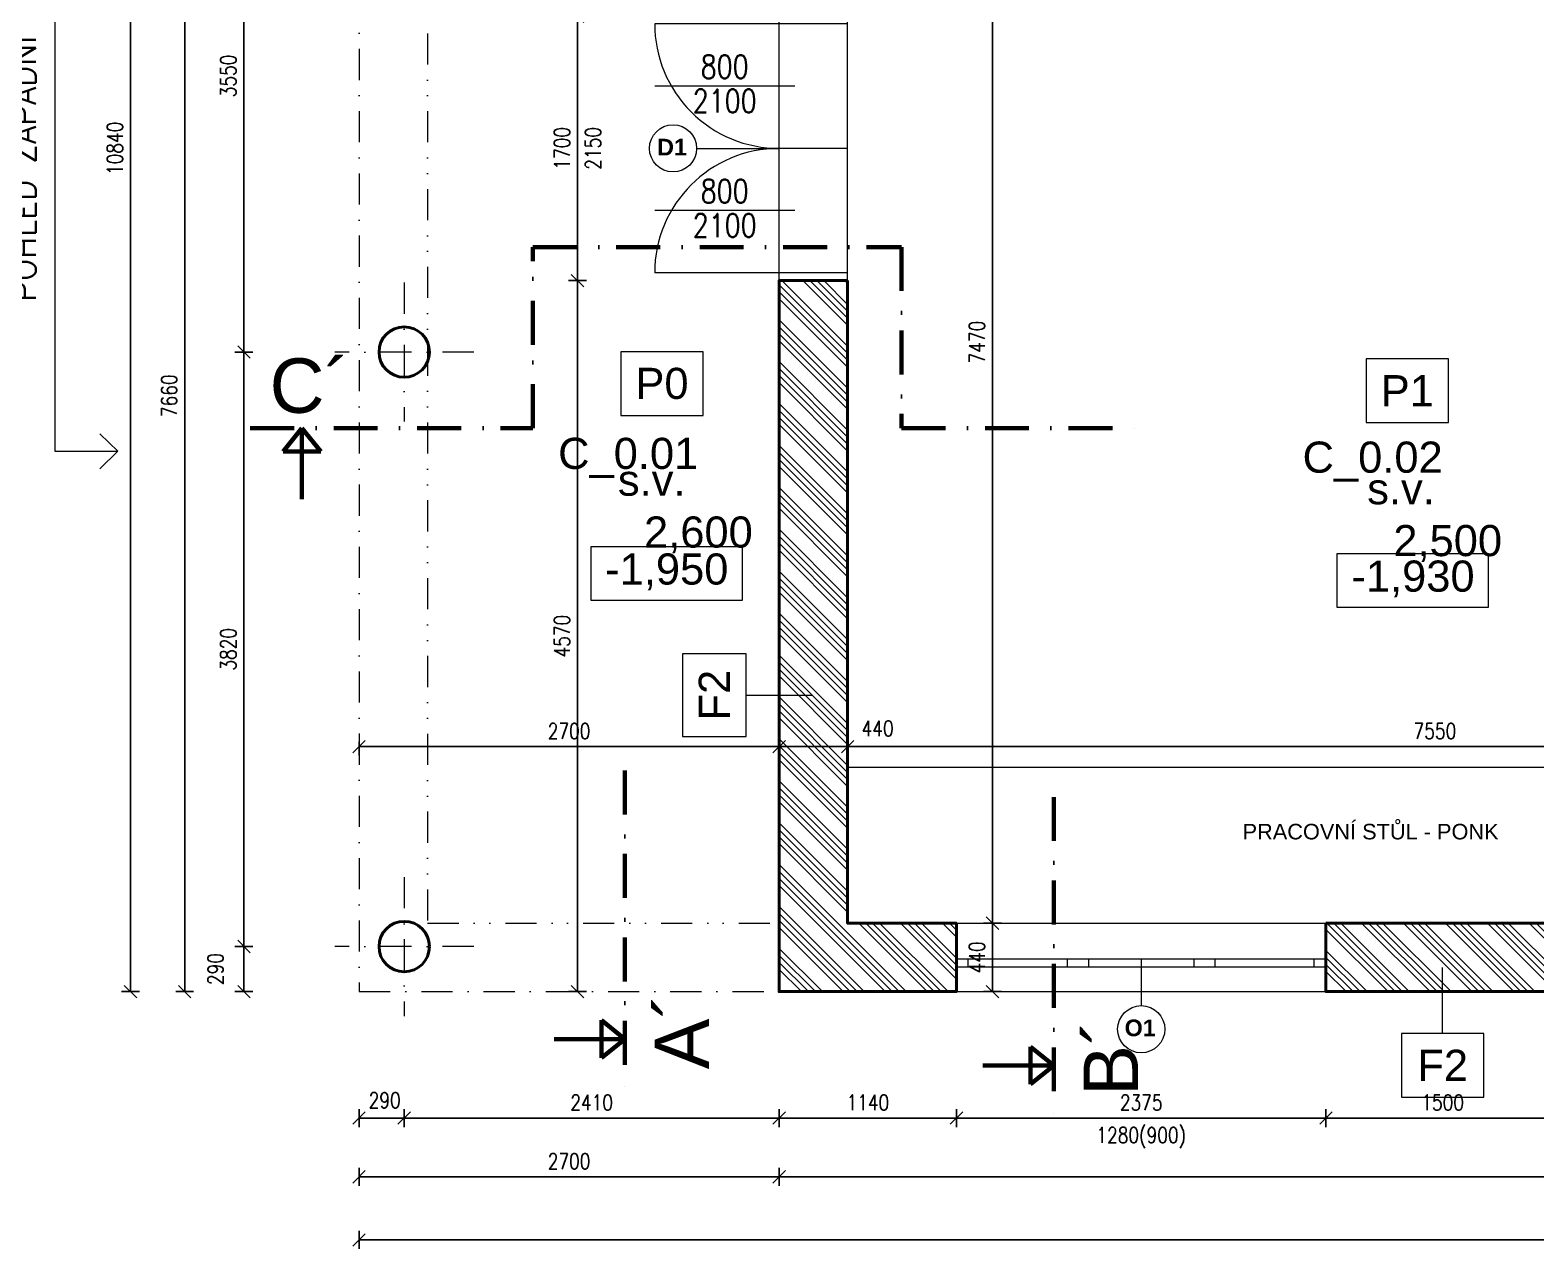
# Model space of a CAD drawing. Header units: millimetres. Extents: x 89194 to 559352, y -753138 to -204019.
# Drawn here: x 331744 to 341423, y -342243 to -334410 of the extents above; entities that cross this region are included whole.
import ezdxf
from ezdxf.enums import TextEntityAlignment as Align

# ---------------------------------------------------------------- set-up
doc = ezdxf.new("R2010")
doc.units = ezdxf.units.MM
doc.header["$LTSCALE"] = 400
doc.header["$PDMODE"] = 3
for name, pattern in [('DASHDOT', [1, 0.5, -0.25, 0, -0.25]), ('DIVIDE', [1.25, 0.5, -0.25, 0, -0.25, 0, -0.25]), ('Čerchovaná', [1340.555525, 705.555534, -352.777767, 0, -282.222223])]:
    doc.linetypes.add(name, pattern=pattern)
for name, color, linetype, lineweight in [('01_TP_Kóty otvorů', 7, 'Continuous', 15), ('RG_dveře', 3, 'Continuous', 9), ('RG_koty', 7, 'Continuous', 9), ('RG_nábytek', 32, 'Continuous', 9), ('RG_okna', 3, 'Continuous', 9), ('RG_popis okna', 131, 'Continuous', 9), ('RG_popisy', 11, 'Continuous', 9), ('RG_skladby konstrukcí', 5, 'Continuous', 9), ('RG_velmi tlustá', 5, 'Continuous', 70), ('RG_zdivo nové', 1, 'Continuous', 50), ('RG_čerch 1', 6, 'DASHDOT', 9), ('RG_čerch 2', 6, 'DIVIDE', 9), ('RG_šrafy', 253, 'Continuous', 9)]:
    doc.layers.add(name, color=color, linetype=linetype, lineweight=lineweight)
doc.styles.add('Arial 100', font='Arial.ttf', dxfattribs={"height": 100})
doc.styles.add('Arial 200', font='Arial.ttf', dxfattribs={"height": 200})
doc.styles.add('Arial 250', font='Arial Bold.ttf', dxfattribs={"height": 250})
doc.styles.add('GENERATED_STYLE_3', font='Arial.ttf')
doc.styles.add('Koty', font='romans.shx', dxfattribs={"width": 0.8})
doc.styles.get("Standard").update_dxf_attribs({"font": 'romans.shx', "height": 100})
doc.dimstyles.new('RG_50_vnitřní', dxfattribs={"dimscale": 50, "dimtxt": 2, "dimasz": 1.6, "dimexe": 1.15, "dimexo": 0, "dimgap": 1, "dimtad": 1, "dimdec": 0, "dimrnd": 5, "dimzin": 0, "dimdsep": 46, "dimtxsty": 'Koty', "dimblk1": 'OBLIQUE', "dimblk2": 'OBLIQUE', "dimsah": 1, "dimcen": 0.09, "dimclrd": 256, "dimclre": 256, "dimclrt": 2, "dimazin": 0, "dimtfac": 1, "dimtdec": 0, "dimtmove": 2, "dimatfit": 3, "dimfxl": 1.15, "dimfxlon": 1, "dimtolj": 1, "dimtzin": 0, "dimarcsym": 0})

# ---------------------------------------------------------------- blocks, each defined once
blk = doc.blocks.new('*U125')
for p, q in [((0, 440), (-50, 440)), ((800, 440), (0, 440)), ((0, 440), (0, 0)), ((850, 440), (800, 440)), ((800, 440), (800, 0)), ((0, 0), (-50, 0)), ((800, 0), (0, 0)), ((0, 0), (0, -800)), ((850, 0), (800, 0))]:
    blk.add_line(p, q)
blk.add_arc((0, 0), 800, 270, 0)
at = {"layer": '01_TP_Kóty otvorů'}
blk.add_line((400, 100), (400, -800), dxfattribs=at)
at = {"layer": '01_TP_Kóty otvorů', "insert": (400, -350), "char_height": 150, "attachment_point": 5, "rotation": 90, "style": 'Koty'}
blk.add_mtext('800\\P ', dxfattribs=at)
at = {"layer": '01_TP_Kóty otvorů', "style": 'Koty', "width": 0.8}
blk.add_attdef('VYS_DVR', text='', height=150, rotation=90, dxfattribs=at).set_placement((420, -350), align=Align.TOP_CENTER)
blk = doc.blocks.new('*U124')
for p, q in [((0, 440), (-50, 440)), ((800, 440), (0, 440)), ((0, 440), (0, 0)), ((850, 440), (800, 440)), ((800, 440), (800, 0)), ((0, 0), (-50, 0)), ((800, 0), (0, 0)), ((850, 0), (800, 0)), ((800, 0), (800, -800))]:
    blk.add_line(p, q)
blk.add_arc((800, 0), 800, 180, 270)
at = {"layer": '01_TP_Kóty otvorů'}
blk.add_line((400, 100), (400, -800), dxfattribs=at)
at = {"layer": '01_TP_Kóty otvorů', "insert": (400, -350), "char_height": 150, "attachment_point": 5, "rotation": 90, "style": 'Koty'}
blk.add_mtext('800\\P ', dxfattribs=at)
at = {"layer": '01_TP_Kóty otvorů', "style": 'Koty', "width": 0.8}
blk.add_attdef('VYS_DVR', text='', height=150, rotation=90, dxfattribs=at).set_placement((420, -350), align=Align.TOP_CENTER)
blk = doc.blocks.new('okno_2375')
at = {"layer": 'RG_okna'}
for points in [[(437181.1, -409465), (439556.1, -409465)], [(437181.1, -409695), (439556.1, -409695)], [(437256.1, -409745), (437256.1, -409695)], [(437894.1, -409745), (437894.1, -409695)], [(438030.1, -409695), (438030.1, -409745)], [(438707.1, -409695), (438707.1, -409745)], [(438843.1, -409745), (438843.1, -409695)], [(439481.1, -409745), (439481.1, -409695)], [(437181.1, -409745), (439556.1, -409745)], [(437181.1, -409905), (439556.1, -409905)]]:
    blk.add_lwpolyline(points, dxfattribs=at)
blk = doc.blocks.new('sloup_324_8')
at = {"layer": 'RG_zdivo nové'}
blk.add_circle((334667.7, -339612.2), 162, dxfattribs=at)
at = {"layer": 'RG_čerch 1'}
for points in [[(334667.7, -339165.7), (334667.7, -340058.7)], [(335114.2, -339612.2), (334221.3, -339612.2)]]:
    blk.add_lwpolyline(points, dxfattribs=at)
blk = doc.blocks.new('_Oblique')
at = {"color": 0, "linetype": 'ByBlock', "lineweight": -2}
blk.add_line((-0.5, -0.5), (0.5, 0.5), dxfattribs=at)
blk = doc.blocks.new('*D220')
at = {"layer": 'Defpoints', "color": 0, "transparency": 16777216}
for p in [(333858.3, -340590.2), (334148.3, -340590.2), (334148.3, -341402.8)]:
    blk.add_point(p, dxfattribs=at)
at = {"layer": 'RG_koty', "lineweight": -2, "transparency": 16777216}
for p, q in [((333858.3, -341345.3), (333858.3, -341460.3)), ((334148.3, -341345.3), (334148.3, -341460.3)), ((333858.3, -341402.8), (334148.3, -341402.8))]:
    blk.add_line(p, q, dxfattribs=at)
at = {"layer": 'RG_koty', "lineweight": -2, "transparency": 16777216, "xscale": 80, "yscale": 80, "zscale": 80, "rotation": 180}
blk.add_blockref('_Oblique', (333858.3, -341402.8), dxfattribs=at)
at = {"layer": 'RG_koty', "lineweight": -2, "transparency": 16777216, "xscale": 80, "yscale": 80, "zscale": 80}
blk.add_blockref('_Oblique', (334148.3, -341402.8), dxfattribs=at)
at = {"layer": 'RG_koty', "color": 2, "transparency": 16777216, "insert": (334023, -341288), "char_height": 100, "attachment_point": 5, "style": 'Koty'}
blk.add_mtext('\\A1;290', dxfattribs=at)
blk = doc.blocks.new('*D221')
at = {"layer": 'Defpoints', "color": 0, "transparency": 16777216}
for p in [(334148.3, -340590.2), (336558.3, -340590.2), (336558.3, -341402.8)]:
    blk.add_point(p, dxfattribs=at)
at = {"layer": 'RG_koty', "lineweight": -2, "transparency": 16777216}
for p, q in [((334148.3, -341345.3), (334148.3, -341460.3)), ((336558.3, -341345.3), (336558.3, -341460.3)), ((334148.3, -341402.8), (336558.3, -341402.8))]:
    blk.add_line(p, q, dxfattribs=at)
at = {"layer": 'RG_koty', "lineweight": -2, "transparency": 16777216, "xscale": 80, "yscale": 80, "zscale": 80, "rotation": 180}
blk.add_blockref('_Oblique', (334148.3, -341402.8), dxfattribs=at)
at = {"layer": 'RG_koty', "lineweight": -2, "transparency": 16777216, "xscale": 80, "yscale": 80, "zscale": 80}
blk.add_blockref('_Oblique', (336558.3, -341402.8), dxfattribs=at)
at = {"layer": 'RG_koty', "color": 2, "transparency": 16777216, "insert": (335353.3, -341302.8), "char_height": 100, "attachment_point": 5, "style": 'Koty'}
blk.add_mtext('\\A1;2410', dxfattribs=at)
blk = doc.blocks.new('*D222')
at = {"layer": 'Defpoints', "color": 0, "transparency": 16777216}
for p in [(336558.3, -340590.2), (337698.3, -340590.2), (337698.3, -341402.8)]:
    blk.add_point(p, dxfattribs=at)
at = {"layer": 'RG_koty', "lineweight": -2, "transparency": 16777216}
for p, q in [((336558.3, -341345.3), (336558.3, -341460.3)), ((337698.3, -341345.3), (337698.3, -341460.3)), ((336558.3, -341402.8), (337698.3, -341402.8))]:
    blk.add_line(p, q, dxfattribs=at)
at = {"layer": 'RG_koty', "lineweight": -2, "transparency": 16777216, "xscale": 80, "yscale": 80, "zscale": 80, "rotation": 180}
blk.add_blockref('_Oblique', (336558.3, -341402.8), dxfattribs=at)
at = {"layer": 'RG_koty', "lineweight": -2, "transparency": 16777216, "xscale": 80, "yscale": 80, "zscale": 80}
blk.add_blockref('_Oblique', (337698.3, -341402.8), dxfattribs=at)
at = {"layer": 'RG_koty', "color": 2, "transparency": 16777216, "insert": (337128.3, -341302.8), "char_height": 100, "attachment_point": 5, "style": 'Koty'}
blk.add_mtext('\\A1;1140', dxfattribs=at)
blk = doc.blocks.new('*D223')
at = {"layer": 'Defpoints', "color": 0, "transparency": 16777216}
for p in [(337698.3, -340590.2), (340073.3, -340590.2), (340073.3, -341402.8)]:
    blk.add_point(p, dxfattribs=at)
at = {"layer": 'RG_koty', "lineweight": -2, "transparency": 16777216}
for p, q in [((337698.3, -341345.3), (337698.3, -341460.3)), ((340073.3, -341345.3), (340073.3, -341460.3)), ((337698.3, -341402.8), (340073.3, -341402.8))]:
    blk.add_line(p, q, dxfattribs=at)
at = {"layer": 'RG_koty', "lineweight": -2, "transparency": 16777216, "xscale": 80, "yscale": 80, "zscale": 80, "rotation": 180}
blk.add_blockref('_Oblique', (337698.3, -341402.8), dxfattribs=at)
at = {"layer": 'RG_koty', "lineweight": -2, "transparency": 16777216, "xscale": 80, "yscale": 80, "zscale": 80}
blk.add_blockref('_Oblique', (340073.3, -341402.8), dxfattribs=at)
at = {"layer": 'RG_koty', "color": 2, "transparency": 16777216, "char_height": 100, "attachment_point": 5, "style": 'Koty'}
for s, insert in [('\\A1;2375', (338885.8, -341302.8)), ('\\A1;1280(900)', (338885.8, -341528.9))]:
    blk.add_mtext(s, dxfattribs=dict(at, insert=insert))
blk = doc.blocks.new('*D224')
at = {"layer": 'Defpoints', "color": 0, "transparency": 16777216}
for p in [(340073.3, -340590.2), (341573.3, -340590.2), (341573.3, -341402.8)]:
    blk.add_point(p, dxfattribs=at)
at = {"layer": 'RG_koty', "lineweight": -2, "transparency": 16777216}
for p, q in [((340073.3, -341345.3), (340073.3, -341460.3)), ((341573.3, -341345.3), (341573.3, -341460.3)), ((340073.3, -341402.8), (341573.3, -341402.8))]:
    blk.add_line(p, q, dxfattribs=at)
at = {"layer": 'RG_koty', "lineweight": -2, "transparency": 16777216, "xscale": 80, "yscale": 80, "zscale": 80, "rotation": 180}
blk.add_blockref('_Oblique', (340073.3, -341402.8), dxfattribs=at)
at = {"layer": 'RG_koty', "lineweight": -2, "transparency": 16777216, "xscale": 80, "yscale": 80, "zscale": 80}
blk.add_blockref('_Oblique', (341573.3, -341402.8), dxfattribs=at)
at = {"layer": 'RG_koty', "color": 2, "transparency": 16777216, "insert": (340823.3, -341302.8), "char_height": 100, "attachment_point": 5, "style": 'Koty'}
blk.add_mtext('\\A1;1500', dxfattribs=at)
blk = doc.blocks.new('*D231')
at = {"layer": 'Defpoints', "color": 0, "transparency": 16777216}
for p in [(333858.3, -341402.8), (336558.3, -341402.8), (336558.3, -341780.2)]:
    blk.add_point(p, dxfattribs=at)
at = {"layer": 'RG_koty', "lineweight": -2, "transparency": 16777216}
for p, q in [((333858.3, -341722.7), (333858.3, -341837.7)), ((336558.3, -341722.7), (336558.3, -341837.7)), ((333858.3, -341780.2), (336558.3, -341780.2))]:
    blk.add_line(p, q, dxfattribs=at)
at = {"layer": 'RG_koty', "lineweight": -2, "transparency": 16777216, "xscale": 80, "yscale": 80, "zscale": 80, "rotation": 180}
blk.add_blockref('_Oblique', (333858.3, -341780.2), dxfattribs=at)
at = {"layer": 'RG_koty', "lineweight": -2, "transparency": 16777216, "xscale": 80, "yscale": 80, "zscale": 80}
blk.add_blockref('_Oblique', (336558.3, -341780.2), dxfattribs=at)
at = {"layer": 'RG_koty', "color": 2, "transparency": 16777216, "insert": (335208.3, -341680.2), "char_height": 100, "attachment_point": 5, "style": 'Koty'}
blk.add_mtext('\\A1;2700', dxfattribs=at)
blk = doc.blocks.new('*D232')
at = {"layer": 'Defpoints', "color": 0, "transparency": 16777216}
for p in [(352738.3, -340590.2), (336558.3, -341402.8), (352738.3, -341780.2)]:
    blk.add_point(p, dxfattribs=at)
at = {"layer": 'RG_koty', "lineweight": -2, "transparency": 16777216}
for p, q in [((336558.3, -341722.7), (336558.3, -341837.7)), ((352738.3, -341722.7), (352738.3, -341837.7)), ((336558.3, -341780.2), (352738.3, -341780.2))]:
    blk.add_line(p, q, dxfattribs=at)
at = {"layer": 'RG_koty', "lineweight": -2, "transparency": 16777216, "xscale": 80, "yscale": 80, "zscale": 80, "rotation": 180}
blk.add_blockref('_Oblique', (336558.3, -341780.2), dxfattribs=at)
at = {"layer": 'RG_koty', "lineweight": -2, "transparency": 16777216, "xscale": 80, "yscale": 80, "zscale": 80}
blk.add_blockref('_Oblique', (352738.3, -341780.2), dxfattribs=at)
at = {"layer": 'RG_koty', "color": 2, "transparency": 16777216, "insert": (344648.3, -341680.2), "char_height": 100, "attachment_point": 5, "style": 'Koty'}
blk.add_mtext('\\A1;16180', dxfattribs=at)
blk = doc.blocks.new('*D233')
at = {"layer": 'Defpoints', "color": 0, "transparency": 16777216}
for p in [(333858.3, -340590.2), (352738.3, -340590.2), (352738.3, -342186)]:
    blk.add_point(p, dxfattribs=at)
at = {"layer": 'RG_koty', "lineweight": -2, "transparency": 16777216}
for p, q in [((333858.3, -342128.5), (333858.3, -342243.5)), ((352738.3, -342128.5), (352738.3, -342243.5)), ((333858.3, -342186), (352738.3, -342186))]:
    blk.add_line(p, q, dxfattribs=at)
at = {"layer": 'RG_koty', "lineweight": -2, "transparency": 16777216, "xscale": 80, "yscale": 80, "zscale": 80, "rotation": 180}
blk.add_blockref('_Oblique', (333858.3, -342186), dxfattribs=at)
at = {"layer": 'RG_koty', "lineweight": -2, "transparency": 16777216, "xscale": 80, "yscale": 80, "zscale": 80}
blk.add_blockref('_Oblique', (352738.3, -342186), dxfattribs=at)
at = {"layer": 'RG_koty', "color": 2, "transparency": 16777216, "insert": (343298.3, -342086), "char_height": 100, "attachment_point": 5, "style": 'Koty'}
blk.add_mtext('\\A1;18880', dxfattribs=at)
blk = doc.blocks.new('*D237')
at = {"layer": 'Defpoints', "color": 0, "transparency": 16777216}
for p in [(333858.3, -332930.2), (333117.8, -336479.2), (333701.8, -336479.2)]:
    blk.add_point(p, dxfattribs=at)
at = {"layer": 'RG_koty', "lineweight": -2, "transparency": 16777216}
for p, q in [((333175.3, -332930.2), (333060.3, -332930.2)), ((333117.8, -332930.2), (333117.8, -336479.2)), ((333175.3, -336479.2), (333060.3, -336479.2))]:
    blk.add_line(p, q, dxfattribs=at)
at = {"layer": 'RG_koty', "lineweight": -2, "transparency": 16777216, "xscale": 80, "yscale": 80, "zscale": 80}
for p, rotation in [((333117.8, -332930.2), 90), ((333117.8, -336479.2), 270)]:
    blk.add_blockref('_Oblique', p, dxfattribs=dict(at, rotation=rotation))
at = {"layer": 'RG_koty', "color": 2, "transparency": 16777216, "insert": (333017.8, -334704.7), "char_height": 100, "attachment_point": 5, "rotation": 90, "style": 'Koty'}
blk.add_mtext('\\A1;3550', dxfattribs=at)
blk = doc.blocks.new('*D238')
at = {"layer": 'Defpoints', "color": 0, "transparency": 16777216}
for p in [(333701.8, -336479.2), (333117.8, -340300.2), (333701.8, -340300.2)]:
    blk.add_point(p, dxfattribs=at)
at = {"layer": 'RG_koty', "lineweight": -2, "transparency": 16777216}
for p, q in [((333175.3, -336479.2), (333060.3, -336479.2)), ((333117.8, -336479.2), (333117.8, -340300.2)), ((333175.3, -340300.2), (333060.3, -340300.2))]:
    blk.add_line(p, q, dxfattribs=at)
at = {"layer": 'RG_koty', "lineweight": -2, "transparency": 16777216, "xscale": 80, "yscale": 80, "zscale": 80}
for p, rotation in [((333117.8, -336479.2), 90), ((333117.8, -340300.2), 270)]:
    blk.add_blockref('_Oblique', p, dxfattribs=dict(at, rotation=rotation))
at = {"layer": 'RG_koty', "color": 2, "transparency": 16777216, "insert": (333017.8, -338389.7), "char_height": 100, "attachment_point": 5, "rotation": 90, "style": 'Koty'}
blk.add_mtext('\\A1;3820', dxfattribs=at)
blk = doc.blocks.new('*D239')
at = {"layer": 'Defpoints', "color": 0, "transparency": 16777216}
for p in [(333701.8, -340300.2), (333117.8, -340590.2), (333858.3, -340590.2)]:
    blk.add_point(p, dxfattribs=at)
at = {"layer": 'RG_koty', "lineweight": -2, "transparency": 16777216}
for p, q in [((333175.3, -340300.2), (333060.3, -340300.2)), ((333117.8, -340300.2), (333117.8, -340590.2)), ((333175.3, -340590.2), (333060.3, -340590.2))]:
    blk.add_line(p, q, dxfattribs=at)
at = {"layer": 'RG_koty', "lineweight": -2, "transparency": 16777216, "xscale": 80, "yscale": 80, "zscale": 80}
for p, rotation in [((333117.8, -340300.2), 90), ((333117.8, -340590.2), 270)]:
    blk.add_blockref('_Oblique', p, dxfattribs=dict(at, rotation=rotation))
at = {"layer": 'RG_koty', "color": 2, "transparency": 16777216, "insert": (332935.3, -340445.2), "char_height": 100, "attachment_point": 5, "rotation": 90, "style": 'Koty'}
blk.add_mtext('\\A1;290', dxfattribs=at)
blk = doc.blocks.new('*D241')
at = {"layer": 'Defpoints', "color": 0, "transparency": 16777216}
for p in [(333858.3, -332930.2), (332737.1, -340590.2), (333858.3, -340590.2)]:
    blk.add_point(p, dxfattribs=at)
at = {"layer": 'RG_koty', "lineweight": -2, "transparency": 16777216}
for p, q in [((332794.6, -332930.2), (332679.6, -332930.2)), ((332737.1, -332930.2), (332737.1, -340590.2)), ((332794.6, -340590.2), (332679.6, -340590.2))]:
    blk.add_line(p, q, dxfattribs=at)
at = {"layer": 'RG_koty', "lineweight": -2, "transparency": 16777216, "xscale": 80, "yscale": 80, "zscale": 80}
for p, rotation in [((332737.1, -332930.2), 90), ((332737.1, -340590.2), 270)]:
    blk.add_blockref('_Oblique', p, dxfattribs=dict(at, rotation=rotation))
at = {"layer": 'RG_koty', "color": 2, "transparency": 16777216, "insert": (332637.1, -336760.2), "char_height": 100, "attachment_point": 5, "rotation": 90, "style": 'Koty'}
blk.add_mtext('\\A1;7660', dxfattribs=at)
blk = doc.blocks.new('*D242')
at = {"layer": 'Defpoints', "color": 0, "transparency": 16777216}
for p in [(333858.3, -329750.2), (332388.7, -340590.2), (333858.3, -340590.2)]:
    blk.add_point(p, dxfattribs=at)
at = {"layer": 'RG_koty', "lineweight": -2, "transparency": 16777216}
for p, q in [((332446.2, -329750.2), (332331.2, -329750.2)), ((332388.7, -329750.2), (332388.7, -340590.2)), ((332446.2, -340590.2), (332331.2, -340590.2))]:
    blk.add_line(p, q, dxfattribs=at)
at = {"layer": 'RG_koty', "lineweight": -2, "transparency": 16777216, "xscale": 80, "yscale": 80, "zscale": 80}
for p, rotation in [((332388.7, -329750.2), 90), ((332388.7, -340590.2), 270)]:
    blk.add_blockref('_Oblique', p, dxfattribs=dict(at, rotation=rotation))
at = {"layer": 'RG_koty', "color": 2, "transparency": 16777216, "insert": (332288.7, -335170.2), "char_height": 100, "attachment_point": 5, "rotation": 90, "style": 'Koty'}
blk.add_mtext('\\A1;10840', dxfattribs=at)
blk = doc.blocks.new('*D257')
at = {"layer": 'Defpoints', "color": 0, "transparency": 16777216}
for p in [(336558.3, -334320.2), (335262.4, -336020.2), (336558.3, -336020.2)]:
    blk.add_point(p, dxfattribs=at)
at = {"layer": 'RG_koty', "lineweight": -2, "transparency": 16777216}
for p, q in [((335319.9, -334320.2), (335204.9, -334320.2)), ((335262.4, -334320.2), (335262.4, -336020.2)), ((335319.9, -336020.2), (335204.9, -336020.2))]:
    blk.add_line(p, q, dxfattribs=at)
at = {"layer": 'RG_koty', "lineweight": -2, "transparency": 16777216, "xscale": 80, "yscale": 80, "zscale": 80}
for p, rotation in [((335262.4, -334320.2), 90), ((335262.4, -336020.2), 270)]:
    blk.add_blockref('_Oblique', p, dxfattribs=dict(at, rotation=rotation))
at = {"layer": 'RG_koty', "color": 2, "transparency": 16777216, "char_height": 100, "attachment_point": 5, "rotation": 90, "style": 'Koty'}
for s, insert in [('\\A1;1700', (335162.4, -335170.2)), ('\\A1;2150', (335362.4, -335170.2))]:
    blk.add_mtext(s, dxfattribs=dict(at, insert=insert))
blk = doc.blocks.new('*D258')
at = {"layer": 'Defpoints', "color": 0, "transparency": 16777216}
for p in [(336558.3, -336020.2), (335262.4, -340590.2), (336558.3, -340590.2)]:
    blk.add_point(p, dxfattribs=at)
at = {"layer": 'RG_koty', "lineweight": -2, "transparency": 16777216}
for p, q in [((335319.9, -336020.2), (335204.9, -336020.2)), ((335262.4, -336020.2), (335262.4, -340590.2)), ((335319.9, -340590.2), (335204.9, -340590.2))]:
    blk.add_line(p, q, dxfattribs=at)
at = {"layer": 'RG_koty', "lineweight": -2, "transparency": 16777216, "xscale": 80, "yscale": 80, "zscale": 80}
for p, rotation in [((335262.4, -336020.2), 90), ((335262.4, -340590.2), 270)]:
    blk.add_blockref('_Oblique', p, dxfattribs=dict(at, rotation=rotation))
at = {"layer": 'RG_koty', "color": 2, "transparency": 16777216, "insert": (335162.4, -338305.2), "char_height": 100, "attachment_point": 5, "rotation": 90, "style": 'Koty'}
blk.add_mtext('\\A1;4570', dxfattribs=at)
blk = doc.blocks.new('*D262')
at = {"layer": 'Defpoints', "color": 0, "transparency": 16777216}
for p in [(333858.3, -338984.7), (336558.3, -338984.7), (336558.3, -339015.5)]:
    blk.add_point(p, dxfattribs=at)
at = {"layer": 'RG_koty', "lineweight": -2, "transparency": 16777216}
for p, q in [((333858.3, -338984.7), (333858.3, -339073)), ((333858.3, -339015.5), (336558.3, -339015.5)), ((336558.3, -338984.7), (336558.3, -339073))]:
    blk.add_line(p, q, dxfattribs=at)
at = {"layer": 'RG_koty', "lineweight": -2, "transparency": 16777216, "xscale": 80, "yscale": 80, "zscale": 80, "rotation": 180}
blk.add_blockref('_Oblique', (333858.3, -339015.5), dxfattribs=at)
at = {"layer": 'RG_koty', "lineweight": -2, "transparency": 16777216, "xscale": 80, "yscale": 80, "zscale": 80}
blk.add_blockref('_Oblique', (336558.3, -339015.5), dxfattribs=at)
at = {"layer": 'RG_koty', "color": 2, "transparency": 16777216, "insert": (335208.3, -338915.5), "char_height": 100, "attachment_point": 5, "style": 'Koty'}
blk.add_mtext('\\A1;2700', dxfattribs=at)
blk = doc.blocks.new('*D263')
at = {"layer": 'Defpoints', "color": 0, "transparency": 16777216}
for p in [(336558.3, -338984.7), (336998.3, -339015.5), (336998.3, -340150.2)]:
    blk.add_point(p, dxfattribs=at)
at = {"layer": 'RG_koty', "lineweight": -2, "transparency": 16777216}
for p, q in [((336558.3, -338984.7), (336558.3, -339073)), ((336558.3, -339015.5), (336998.3, -339015.5)), ((336998.3, -339073), (336998.3, -338958))]:
    blk.add_line(p, q, dxfattribs=at)
at = {"layer": 'RG_koty', "lineweight": -2, "transparency": 16777216, "xscale": 80, "yscale": 80, "zscale": 80, "rotation": 180}
blk.add_blockref('_Oblique', (336558.3, -339015.5), dxfattribs=at)
at = {"layer": 'RG_koty', "lineweight": -2, "transparency": 16777216, "xscale": 80, "yscale": 80, "zscale": 80}
blk.add_blockref('_Oblique', (336998.3, -339015.5), dxfattribs=at)
at = {"layer": 'RG_koty', "color": 2, "transparency": 16777216, "insert": (337191.8, -338898.5), "char_height": 100, "attachment_point": 5, "style": 'Koty'}
blk.add_mtext('\\A1;440', dxfattribs=at)
blk = doc.blocks.new('*D264')
at = {"layer": 'Defpoints', "color": 0, "transparency": 16777216}
for p in [(344548.3, -339015.5), (336998.3, -340150.2), (344548.3, -340150.2)]:
    blk.add_point(p, dxfattribs=at)
at = {"layer": 'RG_koty', "lineweight": -2, "transparency": 16777216}
for p, q in [((336998.3, -339073), (336998.3, -338958)), ((336998.3, -339015.5), (344548.3, -339015.5)), ((344548.3, -339073), (344548.3, -338958))]:
    blk.add_line(p, q, dxfattribs=at)
at = {"layer": 'RG_koty', "lineweight": -2, "transparency": 16777216, "xscale": 80, "yscale": 80, "zscale": 80, "rotation": 180}
blk.add_blockref('_Oblique', (336998.3, -339015.5), dxfattribs=at)
at = {"layer": 'RG_koty', "lineweight": -2, "transparency": 16777216, "xscale": 80, "yscale": 80, "zscale": 80}
blk.add_blockref('_Oblique', (344548.3, -339015.5), dxfattribs=at)
at = {"layer": 'RG_koty', "color": 2, "transparency": 16777216, "insert": (340773.3, -338915.5), "char_height": 100, "attachment_point": 5, "style": 'Koty'}
blk.add_mtext('\\A1;7550', dxfattribs=at)
blk = doc.blocks.new('*D268')
at = {"layer": 'Defpoints', "color": 0, "transparency": 16777216}
for p in [(337698.3, -340150.2), (337929.5, -340150.2), (337698.3, -340590.2)]:
    blk.add_point(p, dxfattribs=at)
at = {"layer": 'RG_koty', "lineweight": -2, "transparency": 16777216}
for p, q in [((337872, -340150.2), (337987, -340150.2)), ((337929.5, -340590.2), (337929.5, -340150.2)), ((337872, -340590.2), (337987, -340590.2))]:
    blk.add_line(p, q, dxfattribs=at)
at = {"layer": 'RG_koty', "lineweight": -2, "transparency": 16777216, "xscale": 80, "yscale": 80, "zscale": 80}
for p, rotation in [((337929.5, -340150.2), 90), ((337929.5, -340590.2), 270)]:
    blk.add_blockref('_Oblique', p, dxfattribs=dict(at, rotation=rotation))
at = {"layer": 'RG_koty', "color": 2, "transparency": 16777216, "insert": (337829.5, -340370.2), "char_height": 100, "attachment_point": 5, "rotation": 90, "style": 'Koty'}
blk.add_mtext('\\A1;440', dxfattribs=at)
blk = doc.blocks.new('*D269')
at = {"layer": 'Defpoints', "color": 0, "transparency": 16777216}
for p in [(336998.7, -332680.2), (337929.5, -332680.2), (337698.3, -340150.2)]:
    blk.add_point(p, dxfattribs=at)
at = {"layer": 'RG_koty', "lineweight": -2, "transparency": 16777216}
for p, q in [((337872, -332680.2), (337987, -332680.2)), ((337929.5, -340150.2), (337929.5, -332680.2)), ((337872, -340150.2), (337987, -340150.2))]:
    blk.add_line(p, q, dxfattribs=at)
at = {"layer": 'RG_koty', "lineweight": -2, "transparency": 16777216, "xscale": 80, "yscale": 80, "zscale": 80}
for p, rotation in [((337929.5, -332680.2), 90), ((337929.5, -340150.2), 270)]:
    blk.add_blockref('_Oblique', p, dxfattribs=dict(at, rotation=rotation))
at = {"layer": 'RG_koty', "color": 2, "transparency": 16777216, "insert": (337829.5, -336415.2), "char_height": 100, "attachment_point": 5, "rotation": 90, "style": 'Koty'}
blk.add_mtext('\\A1;7470', dxfattribs=at)
blk = doc.blocks.new('*D290')
at = {"layer": 'Defpoints', "color": 0, "transparency": 16777216}
for p in [(341156.5, -331319.6), (344548.3, -332513.6), (344548.3, -332513.6), (343515.8, -332830.7), (344548.3, -340150.2)]:
    blk.add_point(p, dxfattribs=at)
at = {"layer": 'RG_koty', "lineweight": -2, "transparency": 16777216}
blk.add_arc((344548.3, -332513.6), 1080.1, 160.60628, 270, dxfattribs=at)
at = {"layer": 'RG_koty', "lineweight": -2, "transparency": 16777216, "xscale": 80, "yscale": 80, "zscale": 80}
for p, rotation in [((343529.5, -332155), 70.60628122935726), ((344548.3, -333593.7), 359.9999999999997)]:
    blk.add_blockref('_Oblique', p, dxfattribs=dict(at, rotation=rotation))
at = {"layer": 'RG_koty', "color": 2, "transparency": 16777216, "insert": (343748.4, -333080), "char_height": 100, "attachment_point": 5, "rotation": 305.30314, "style": 'Koty'}
blk.add_mtext('\\A1;109.39°', dxfattribs=at)

msp = doc.modelspace()

# ---------------------------------------------------------------- hatches: boundary and pattern name
at = {"layer": 'RG_šrafy'}
h = msp.add_hatch(dxfattribs=at)
h.set_pattern_fill('ANSI34,_O', color=256, scale=10, angle=90)
h.set_pattern_definition([(135, (-38756.65, -88521.15), (-134.70384, -134.70384), []), (135, (-38756.65, -88476.25), (-134.70384, -134.70384), []), (135, (-38756.65, -88431.34), (-134.70384, -134.70384), []), (135, (-38756.65, -88386.44), (-134.70384, -134.70384), [])])
h.paths.add_polyline_path([(334298.3, -329910.2), (334298.3, -329794.8), (333858.3, -329794.8), (333858.3, -329820.2), (333858.3, -332930.2), (334948.3, -332930.2), (334948.3, -332490.2), (334298.3, -332490.2)])
h.paths.add_polyline_path([(336998.7, -332680.2), (336998.7, -332490.1), (336698.3, -332490.2), (336088.3, -332490.2), (336088.3, -332930.2), (336558.3, -332930.2), (336558.3, -334320.2), (336999, -334320.1)])
h.paths.add_polyline_path([(336998.3, -336020.2), (336558.3, -336020.2), (336558.3, -340590.2), (337698.3, -340590.2), (337698.3, -340150.2), (336998.3, -340150.2), (336998.3, -339150.2)])
h.paths.add_polyline_path([(341573.3, -340150.2), (340073.3, -340150.2), (340073.3, -340590.2), (341573.3, -340590.2)])
h.paths.add_polyline_path([(345398.3, -340150.2), (344848.3, -340150.2), (344548.3, -340150.2), (343948.3, -340150.2), (343948.3, -340590.2), (343948.3, -340590.2), (345398.3, -340590.2)])
h.paths.add_polyline_path([(349274.7, -340150.2), (347873.3, -340150.2), (347873.3, -340590.2), (347873.3, -340590.2), (349274.7, -340590.2)])
h.paths.add_polyline_path([(352738.3, -335447), (352298.3, -335292), (352298.3, -340150.2), (351749.7, -340150.2), (351749.7, -340590.2), (351749.7, -340590.2), (352738.3, -340590.2)])

# ---------------------------------------------------------------- linework, layer by layer
at = {"layer": 'RG_koty'}
for points in [[(336322.2, -337731.3), (335346.8, -337731.3), (335346.8, -338074.2), (336322.2, -338074.2)], [(341119, -337776.9), (340143.5, -337776.9), (340143.5, -338119.8), (341119, -338119.8)]]:
    msp.add_lwpolyline(points, close=True, dxfattribs=at)
at = {"layer": 'RG_nábytek'}
msp.add_lwpolyline([(336998.3, -340150.2), (344548.3, -340150.2), (344548.3, -339150.2), (336998.3, -339150.2)], close=True, dxfattribs=at)
at = {"layer": 'RG_popis okna'}
msp.add_line((338885.8, -340380.2), (338885.8, -340680.2), dxfattribs=at)
msp.add_lwpolyline([(336028.1, -335170.2), (336558.3, -335170.2)], dxfattribs=at)
for centre in [(335876.5, -335170.2), (338885.8, -340831.7)]:
    msp.add_circle(centre, 151.6, dxfattribs=at)
at = {"layer": 'RG_popisy'}
for points in [[(331903.4, -333275.4), (331903.4, -337117), (332308.5, -337117)], [(332192.8, -337005.2), (332308.5, -337117)], [(332192.8, -337228.8), (332308.5, -337117)]]:
    msp.add_lwpolyline(points, dxfattribs=at)
at = {"layer": 'RG_skladby konstrukcí'}
for points in [[(335540.2, -336886.9), (336070.2, -336886.9), (336070.2, -336476.9), (335540.2, -336476.9)], [(340331.4, -336932.5), (340861.4, -336932.5), (340861.4, -336522.5), (340331.4, -336522.5)], [(335936.6, -338419.6), (335936.6, -338949.6), (336346.6, -338949.6), (336346.6, -338419.6)], [(340558.3, -341268.5), (341088.3, -341268.5), (341088.3, -340858.5), (340558.3, -340858.5)]]:
    msp.add_lwpolyline(points, close=True, dxfattribs=at)
for points in [[(336346.6, -338684.6), (336770, -338684.6)], [(340823.3, -340858.5), (340823.3, -340435)]]:
    msp.add_lwpolyline(points, dxfattribs=at)
at = {"layer": 'RG_velmi tlustá'}
for p, q in [((333491, -336968.6), (333370.5, -337119.3)), ((333491, -336968.6), (333491, -337424.3)), ((333491, -336968.6), (333611.5, -337119.3)), ((333491, -337119.3), (333370.5, -337119.3)), ((333611.5, -337119.3), (333491, -337119.3)), ((335416.1, -340774.2), (335416, -340894.7)), ((335566.7, -340894.7), (335416.1, -340774.2)), ((335566.7, -340894.7), (335111.1, -340894.6)), ((335566.7, -340894.7), (335416, -341015.1)), ((335416, -340894.7), (335416, -341015.1)), ((338324, -341065), (338173.3, -340944.5)), ((338173.3, -340944.5), (338173.3, -341064.9)), ((338324, -341065), (337868.3, -341064.9)), ((338173.3, -341064.9), (338173.3, -341185.4)), ((338324, -341065), (338173.3, -341185.4))]:
    msp.add_line(p, q, dxfattribs=at)
at = {"layer": 'RG_velmi tlustá', "linetype": 'Čerchovaná', "ltscale": 0.001}
for p, q in [((335566.8, -339169), (335566.7, -341226.7)), ((338324.1, -339339.2), (338323.9, -341397))]:
    msp.add_line(p, q, dxfattribs=at)
msp.add_lwpolyline([(333158.9, -336968.5), (334974.9, -336968.7), (334974.9, -335804.3), (337345.7, -335804.3), (337345.7, -336968.7), (338867.1, -336968.7)], dxfattribs=at)
at = {"layer": 'RG_zdivo nové'}
msp.add_lwpolyline([(336998.3, -336020.2), (336558.3, -336020.2), (336558.3, -340590.2), (337698.3, -340590.2), (337698.3, -340150.2), (336998.3, -340150.2), (336998.3, -336020.2)], dxfattribs=at)
msp.add_lwpolyline([(340073.3, -340150.2), (341573.3, -340150.2), (341573.3, -340590.2), (340073.3, -340590.2)], close=True, dxfattribs=at)
at = {"layer": 'RG_čerch 1'}
msp.add_lwpolyline([(333858.3, -332930.2), (333858.3, -340590.2), (336558.3, -340590.2)], dxfattribs=at)
at = {"layer": 'RG_čerch 2'}
msp.add_lwpolyline([(334298.3, -332930.2), (334298.3, -340150.2), (336558.3, -340150.2)], dxfattribs=at)

# ---------------------------------------------------------------- block references
at = {"layer": 'RG_dveře', "rotation": 270}
for name, p in [('*U125', (336558.3, -334370.2)), ('*U124', (336558.3, -335170.2))]:
    msp.add_blockref(name, p, dxfattribs=at).add_auto_attribs({'VYS_DVR': '2100'})
at = {"layer": 'RG_okna'}
msp.add_blockref('okno_2375', (-99482.8, 69314.9), dxfattribs=at)
at = {"layer": 'RG_zdivo nové'}
for p in [(-519.4, 3133), (-519.4, -688)]:
    msp.add_blockref('sloup_324_8', p, dxfattribs=at)

# ---------------------------------------------------------------- texts
at = {"layer": 'RG_koty', "char_height": 200, "width": 12.645, "attachment_point": 5, "style": 'Arial 100'}
for s, insert in [('\\pxi-3,l4,qc,t4;s.v.^I2,600', (335639.3, -337487.8)), ('\\pxi-3,l4,qc,t4;s.v.^I2,500', (340455.7, -337542.8)), ('-1,950', (335836, -337892.3)), ('-1,930', (340632.7, -337937.9))]:
    msp.add_mtext(s, dxfattribs=dict(at, insert=insert))
at = {"layer": 'RG_nábytek', "insert": (339662.3, -339511.6), "char_height": 100, "attachment_point": 1, "style": 'Arial 250'}
msp.add_mtext('\\pxi-1.25;{\\fArial|b0|i0|c238|p34;PRACOVNÍ STŮL - PONK}', dxfattribs=at)
at = {"layer": 'RG_popis okna', "char_height": 107.4, "width": 314.064, "attachment_point": 5, "style": 'Arial 250'}
for s, insert in [('D1', (335869.8, -335162.1)), ('O1', (338879.1, -340823.7))]:
    msp.add_mtext(s, dxfattribs=dict(at, insert=insert))
at = {"layer": 'RG_popisy', "ltscale": 0.1, "insert": (331630.8, -336156.9), "char_height": 150, "attachment_point": 1, "rotation": 90}
msp.add_mtext_dynamic_manual_height_columns('POHLED ZÁPADNÍ', width=2049.974, gutter_width=500, heights=[0], dxfattribs=at)
at = {"layer": 'RG_popisy', "char_height": 200, "attachment_point": 1, "style": 'Arial 250'}
for s, insert in [('\\pxi-1.25;{\\fArial|b0|i0|c238|p34;C_0.01}', (335387.6, -337030.4)), ('\\pxi-1.25;{\\fArial|b0|i0|c238|p34;C_0.02}', (340172.9, -337054.7))]:
    msp.add_mtext(s, dxfattribs=dict(at, insert=insert))
at = {"layer": 'RG_skladby konstrukcí', "char_height": 200, "width": 530, "attachment_point": 5, "style": 'Arial 200'}
for s, insert in [('P0', (335805.2, -336681.9)), ('P1', (340596.4, -336727.5)), ('F2', (340823.3, -341063.5))]:
    msp.add_mtext(s, dxfattribs=dict(at, insert=insert))
at = {"layer": 'RG_skladby konstrukcí', "insert": (336141.6, -338684.6), "char_height": 200, "width": 530, "attachment_point": 5, "rotation": 90, "style": 'Arial 200'}
msp.add_mtext('F2', dxfattribs=at)
at = {"layer": 'RG_velmi tlustá', "insert": (333540.9, -336519.7), "char_height": 350, "attachment_point": 2, "style": 'GENERATED_STYLE_3'}
msp.add_mtext('C´', dxfattribs=at)
at = {"layer": 'RG_velmi tlustá', "char_height": 350, "attachment_point": 2, "rotation": 90, "style": 'GENERATED_STYLE_3'}
for s, insert in [('A´', (335758.2, -340844.8)), ('B´', (338515.5, -341015.1))]:
    msp.add_mtext(s, dxfattribs=dict(at, insert=insert))

# ---------------------------------------------------------------- dimensions: what is measured, and where the dimension line sits
at = {"layer": 'RG_koty'}
for base, p1, p2, picture, middle in [((332388.7, -340590.2), (333858.3, -329750.2), (333858.3, -340590.2), '*D242', (332288.7, -335170.2)), ((337929.5, -332680.2), (337698.3, -340150.2), (336998.7, -332680.2), '*D269', (337829.5, -336415.2)), ((332737.1, -340590.2), (333858.3, -332930.2), (333858.3, -340590.2), '*D241', (332637.1, -336760.2)), ((333117.8, -336479.2), (333858.3, -332930.2), (333701.8, -336479.2), '*D237', (333017.8, -334704.7)), ((335262.4, -340590.2), (336558.3, -336020.2), (336558.3, -340590.2), '*D258', (335162.4, -338305.2)), ((333117.8, -340300.2), (333701.8, -336479.2), (333701.8, -340300.2), '*D238', (333017.8, -338389.7)), ((337929.5, -340150.2), (337698.3, -340590.2), (337698.3, -340150.2), '*D268', (337829.5, -340370.2)), ((333117.8, -340590.2), (333701.8, -340300.2), (333858.3, -340590.2), '*D239', (332935.3, -340445.2))]:
    dim = msp.add_linear_dim(base=base, p1=p1, p2=p2, angle=90, dimstyle='RG_50_vnitřní', dxfattribs=at)
    dim.commit()
    dim.dimension.update_dxf_attribs({"geometry": picture, "text_midpoint": middle})
dim = msp.add_angular_dim_2l(base=(343515.8, -332830.7), line1=((344548.3, -332513.6), (344548.3, -340150.2)), line2=((341156.5, -331319.6), (344548.3, -332513.6)), dimstyle='RG_50_vnitřní', dxfattribs=at)
dim.commit()
dim.dimension.update_dxf_attribs({"geometry": '*D290', "text_midpoint": (343748.4, -333080)})
dim = msp.add_linear_dim(base=(335262.4, -336020.2), p1=(336558.3, -334320.2), p2=(336558.3, -336020.2), angle=90, text='<>\\X2150', dimstyle='RG_50_vnitřní', dxfattribs=at)
dim.commit()
dim.dimension.update_dxf_attribs({"geometry": '*D257', "text_midpoint": (335262.4, -335170.2)})
for base, p1, p2, picture, middle in [((336558.3, -339015.5), (333858.3, -338984.7), (336558.3, -338984.7), '*D262', (335208.3, -338915.5)), ((344548.3, -339015.5), (336998.3, -340150.2), (344548.3, -340150.2), '*D264', (340773.3, -338915.5)), ((352738.3, -342186), (333858.3, -340590.2), (352738.3, -340590.2), '*D233', (343298.3, -342086)), ((336558.3, -341402.8), (334148.3, -340590.2), (336558.3, -340590.2), '*D221', (335353.3, -341302.8)), ((337698.3, -341402.8), (336558.3, -340590.2), (337698.3, -340590.2), '*D222', (337128.3, -341302.8)), ((352738.3, -341780.2), (336558.3, -341402.8), (352738.3, -340590.2), '*D232', (344648.3, -341680.2)), ((341573.3, -341402.8), (340073.3, -340590.2), (341573.3, -340590.2), '*D224', (340823.3, -341302.8)), ((336558.3, -341780.2), (333858.3, -341402.8), (336558.3, -341402.8), '*D231', (335208.3, -341680.2))]:
    dim = msp.add_linear_dim(base=base, p1=p1, p2=p2, dimstyle='RG_50_vnitřní', dxfattribs=at)
    dim.commit()
    dim.dimension.update_dxf_attribs({"geometry": picture, "text_midpoint": middle})
for base, p1, p2, picture, middle in [((336998.3, -339015.5), (336558.3, -338984.7), (336998.3, -340150.2), '*D263', (337191.8, -338898.5)), ((334148.3, -341402.8), (333858.3, -340590.2), (334148.3, -340590.2), '*D220', (334023, -341288))]:
    dim = msp.add_linear_dim(base=base, p1=p1, p2=p2, dimstyle='RG_50_vnitřní', dxfattribs=at)
    dim.commit()
    dim.dimension.update_dxf_attribs({"geometry": picture, "text_midpoint": middle, "dimtype": 160})
dim = msp.add_linear_dim(base=(340073.3, -341402.8), p1=(337698.3, -340590.2), p2=(340073.3, -340590.2), text='<>\\X1280(900)', dimstyle='RG_50_vnitřní', dxfattribs=at)
dim.commit()
dim.dimension.update_dxf_attribs({"geometry": '*D223', "text_midpoint": (338885.8, -341402.8)})

doc.saveas('drawing.dxf')
